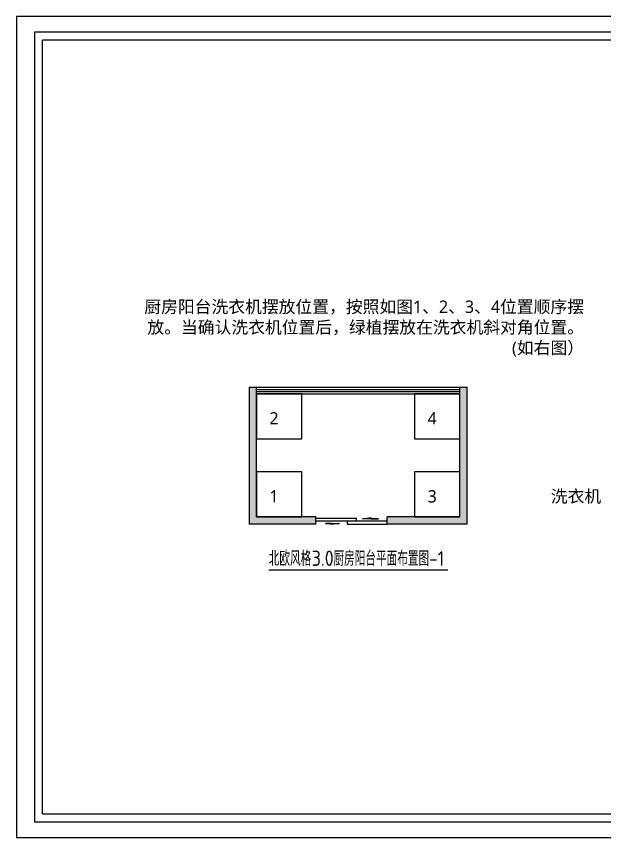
# Model space of a CAD drawing. Extents: x 96704 to 336282, y 34580 to 122302.
# Drawn here: x 192558 to 200622, y 56699 to 67947 of the extents above; entities that cross this region are included whole.
import ezdxf

# ---------------------------------------------------------------- set-up
doc = ezdxf.new("R2010")
doc.units = 0
doc.header["$LTSCALE"] = 1000
doc.header["$MEASUREMENT"] = 0
for name, color, linetype in [('DIM_SYMB', 3, 'Continuous'), ('PM-家具', 146, 'Continuous'), ('PUB_TEXT', 7, 'Continuous'), ('WINDOW', 4, 'Continuous'), ('活动家具', 7, 'Continuous')]:
    doc.layers.add(name, color=color, linetype=linetype)
doc.styles.add('_TCH_DIM', font='SIMPLEX', dxfattribs={"bigfont": 'GBCBIG'})
doc.styles.get("Standard").update_dxf_attribs({"font": 'gbenor.shx', "bigfont": 'gbcbig.shx'})

msp = doc.modelspace()

# ---------------------------------------------------------------- hatches: boundary and pattern name
at = {"layer": '活动家具'}
h = msp.add_hatch(dxfattribs=at)
h.set_pattern_fill('钢筋混凝土', color=251, scale=10, angle=180)
h.set_pattern_definition([(225, (2426.22, 15455.498), (17.6776695, -17.6776695), []), (230, (2426.22, 15455.5), (-71.726018, 6.275213), [7.5, -82.5]), (175, (2426.22, 15455.5), (13.875133, -75.219213), [6, -66]), (280.4514, (2420.24, 15456.02), (-57.850938, -68.943954), [6.37402, -70.11421]), (226.1842, (2426.22, 15435.5), (-106.724105, 16.5519), [11.25, -123.75]), (276.6356, (2417.33, 15436.88), (-93.46627, -97.411787), [9.56103, -105.1713]), (171.1842, (2426.22, 15435.5), (-93.466195, -97.41186), [9, -99]), (201, (2416.22, 15440.5), (-59.690705, 40.261889), [7.5, -82.5]), (146, (2416.22, 15440.5), (-24.331533, -72.515005), [6, -66]), (251.4514, (2411.246, 15443.85), (-84.022263, -32.25305), [6.37402, -70.11421]), (217.5, (2426.22, 15455.498), (-1.2159855, -33.2893854), [0, -65.2, 0, -67, 0, -66.25]), (187.5, (2426.22, 15455.5), (-26.306954, -39.441171), [0, -38.2, 0, -63.7, 0, -25.25]), (147.5, (2448.52, 15455.498), (-53.3822436, 2.255487), [0, -25, 0, -78, 0, -103.5]), (137.5, (2458.52, 15455.5), (-58.318617, -10.010498), [0, -32.5, 0, -51.8, 0, -73.5])])
h.paths.add_polyline_path([(196660.4, 61093.9), (195848.2, 61093.9), (195848.2, 61710.8), (195848.2, 62868.6), (195748.2, 62868.6), (195748.2, 60993.9), (196660.4, 60993.9)])
h.paths.add_polyline_path([(198738.5, 62868.6), (198638.5, 62868.6), (198638.5, 61093.9), (198017.5, 61093.9), (197642.5, 61093.9), (197642.5, 60993.9), (198738.5, 60993.9)])

# ---------------------------------------------------------------- linework, layer by layer
at = {"color": 251}
for p, q in [((208247.7, 67729.4), (192806.6, 67729.4)), ((192806.6, 67729.4), (192806.6, 56917)), ((192806.6, 56917), (208247.7, 56917))]:
    msp.add_line(p, q, dxfattribs=at)
for p, q in [((208138.8, 67620.5), (192915.5, 67620.5)), ((192915.5, 57025.9), (192915.5, 67620.5)), ((192915.5, 57025.9), (208138.8, 57025.9))]:
    msp.add_line(p, q)
at = {"linetype": 'Continuous'}
for p, q in [((195748.2, 62868.6), (195748.2, 60993.9)), ((195748.2, 62868.6), (195848.2, 62868.6)), ((195848.2, 61093.9), (195848.2, 62868.6)), ((198638.5, 61093.9), (198638.5, 62868.6)), ((198638.5, 62868.6), (198738.5, 62868.6)), ((198738.5, 60993.9), (198738.5, 62868.6)), ((196660.4, 61093.9), (195848.2, 61093.9)), ((196660.4, 60993.9), (196660.4, 61093.9)), ((198638.5, 61093.9), (197642.5, 61093.9)), ((197642.5, 60993.9), (197642.5, 61093.9)), ((196660.4, 60993.9), (195748.2, 60993.9)), ((198738.5, 60993.9), (197642.5, 60993.9))]:
    msp.add_line(p, q, dxfattribs=at)
msp.add_lwpolyline([(192557.6, 56699.2), (208465.5, 56699.2), (208465.5, 67947.2), (192557.6, 67947.2)], close=True)
at = {"layer": 'DIM_SYMB', "const_width": 21}
msp.add_lwpolyline([(196016.6, 60365.1), (198473.7, 60365.1)], dxfattribs=at)
at = {"layer": 'PM-家具'}
for points in [[(195848.2, 62161.7), (196469.3, 62161.7), (196469.3, 62778.6), (195848.2, 62778.6)], [(198017.5, 62161.7), (198638.5, 62161.7), (198638.5, 62778.6), (198017.5, 62778.6)], [(195848.2, 61093.9), (196469.3, 61093.9), (196469.3, 61710.8), (195848.2, 61710.8)], [(198017.5, 61093.9), (198638.5, 61093.9), (198638.5, 61710.8), (198017.5, 61710.8)]]:
    msp.add_lwpolyline(points, close=True, dxfattribs=at)
at = {"layer": 'WINDOW'}
for p, q in [((195848.2, 62868.6), (198638.5, 62868.6)), ((195848.2, 62838.6), (198638.5, 62838.6)), ((195848.2, 62808.6), (198638.5, 62808.6)), ((195848.2, 62778.6), (198638.5, 62778.6))]:
    msp.add_line(p, q, dxfattribs=at)
for points in [[(197302.7, 61067.2), (197415.4, 61081.6), (197415.4, 61067.2), (197519.9, 61067.2), (197302.7, 61067.2)], [(196989, 61002.5), (196871.4, 60988.1), (196871.4, 61002.5), (196793.9, 61002.5), (196989, 61002.5)]]:
    msp.add_lwpolyline(points, dxfattribs=at)
for points in [[(196660.4, 61075.8), (197215.8, 61075.8), (197215.8, 61034.8), (196660.4, 61034.8)], [(197642.5, 61034.8), (197093.6, 61034.8), (197093.6, 60993.9), (197642.5, 60993.9)]]:
    msp.add_lwpolyline(points, close=True, dxfattribs=at)

# ---------------------------------------------------------------- texts
at = {"layer": 'DIM_SYMB', "color": 7, "char_height": 168.794, "attachment_point": 3, "style": '_TCH_DIM'}
for s, insert, width in [('{\\fMicrosoft YaHei|b0|i0|c134|p34;厨房阳台洗衣机摆放位置，按照如图1、2、3、4位置顺序摆放。当确认洗衣机位置后，绿植摆放在洗衣机斜对角位置。(如右图）}', (200339.6, 64055.1, 0), 6236.083), ('{\\fMicrosoft YaHei|b0|i0|c134|p34;2}', (196151.9, 62526.6, 0), 2249.346), ('{\\fMicrosoft YaHei|b0|i0|c134|p34;4}', (198321.1, 62526.6, 0), 2249.346), ('{\\fMicrosoft YaHei|b0|i0|c134|p34;1}', (196151.9, 61458.8, 0), 2249.346), ('{\\fMicrosoft YaHei|b0|i0|c134|p34;3}', (198321.1, 61458.8, 0), 2249.346), ('{\\fMicrosoft YaHei|b0|i0|c134|p34;洗衣机}', (200574.7, 61458.8, 0), 2249.346)]:
    msp.add_mtext(s, dxfattribs=dict(at, insert=insert, width=width))
at = {"layer": 'PUB_TEXT'}
for s, height, p in [('北欧风格', 202.55, (196016.6, 60420.5)), ('3.0', 210, (196606.4, 60420.5)), ('厨房阳台平面布置图-1', 202.553, (196903.9, 60420.5))]:
    msp.add_text(s, height=height, dxfattribs=at).set_placement(p)

doc.saveas('drawing.dxf')
